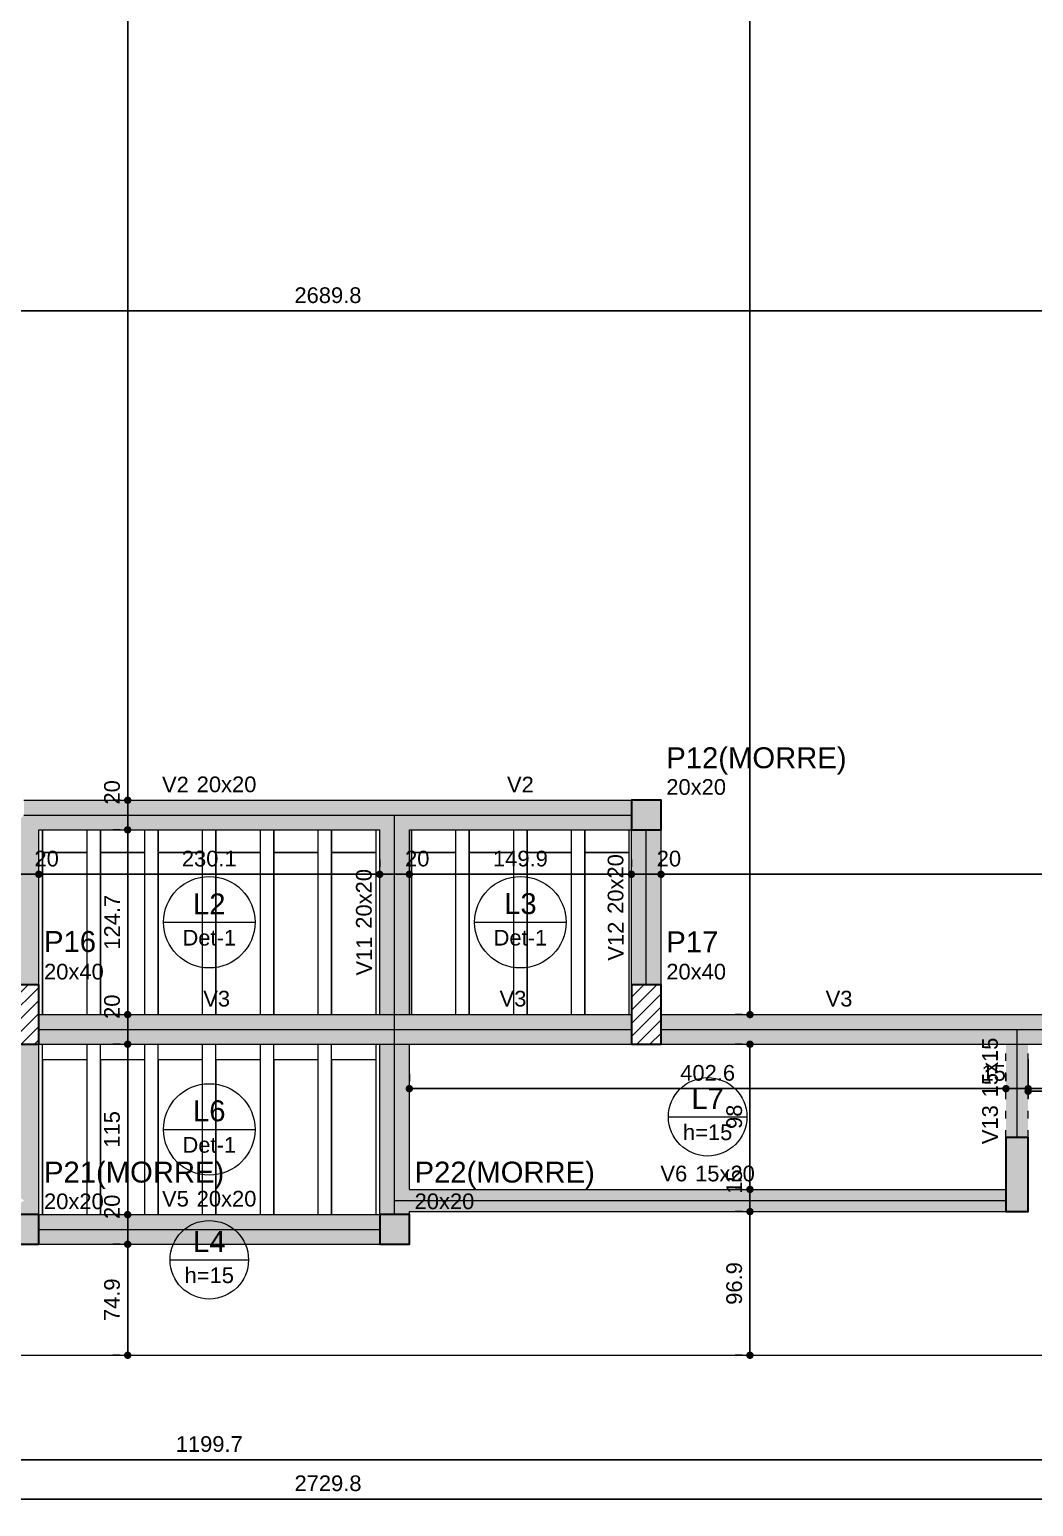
# Model space of a CAD drawing. Header units: millimetres. Extents: x 180 to 11148, y -1598 to 1045.
# Drawn here: x 1727.39 to 1740.94, y -5.03 to 14.91 of the extents above; entities that cross this region are included whole.
import ezdxf

# ---------------------------------------------------------------- set-up
doc = ezdxf.new("R2010")
doc.units = ezdxf.units.MM
doc.header["$MEASUREMENT"] = 0
doc.linetypes.add('DOT2', pattern=[3.175, 0, -3.175])
for name, color, linetype, lineweight in [('FO-Cotas', 5, 'Continuous', 5), ('FO-Eixos', 5, 'Continuous', 5), ('FO-Hachura pilar que morre', 106, 'Continuous', 5), ('FO-Hachura pilar que passa', 19, 'Continuous', 5), ('FO-Hachura viga', 43, 'Continuous', 5), ('FO-Hachura viga chata ou invertida', 33, 'Continuous', 5), ('FO-Hachuras das lajes', 1, 'Continuous', 20), ('FO-Pilares', 4, 'Continuous', 30), ('FO-Textos das lajes', 3, 'Continuous', 20), ('FO-Textos das vigas', 7, 'Continuous', 5), ('FO-Textos dos pilares', 7, 'Continuous', 5), ('FO-Vigas', 1, 'Continuous', 20)]:
    doc.layers.add(name, color=color, linetype=linetype, lineweight=lineweight)
doc.styles.add('Arial', font='arial.ttf')
doc.dimstyles.new('UM_50.000000', dxfattribs={"dimtxt": 0.18, "dimasz": 0.1, "dimexe": 0.1, "dimexo": 0.2, "dimgap": 0, "dimtad": 1, "dimtih": 1, "dimtoh": 1, "dimdec": 1, "dimlfac": 50, "dimzin": 0, "dimdsep": 46, "dimtxsty": 'Standard', "dimcen": 0.09, "dimdle": 0.1, "dimadec": 1, "dimazin": 2, "dimtfac": 1, "dimtdec": 4, "dimtofl": 0, "dimtmove": 0, "dimatfit": 3, "dimfxl": 1, "dimtolj": 1, "dimarcsym": 0})
pattern_1 = [(45, (1704.12265, 1.2133), (-0.08838835, 0.08838835), [])]

# ---------------------------------------------------------------- blocks, each defined once
blk = doc.blocks.new('_Dot')
at = {"color": 0, "linetype": 'ByBlock', "lineweight": -2}
blk.add_line((-0.5, 0), (-1, 0), dxfattribs=at)
at = {"color": 0, "linetype": 'ByBlock', "const_width": 0.5}
blk.add_lwpolyline([(-0.25, 0, 1), (0.25, 0, 1)], format="xyb", close=True, dxfattribs=at)
blk = doc.blocks.new('*D497')
at = {"layer": 'Defpoints', "color": 0, "transparency": 16777216}
for p in [(1717.821, -2.986), (1741.815, -2.986), (1741.815, -4.398)]:
    blk.add_point(p, dxfattribs=at)
at = {"layer": 'FO-Cotas', "color": 0, "lineweight": -2, "transparency": 16777216}
for p, q in [((1717.821, -3.186), (1717.821, -4.498)), ((1741.815, -3.186), (1741.815, -4.498)), ((1717.921, -4.398), (1741.715, -4.398))]:
    blk.add_line(p, q, dxfattribs=at)
at = {"layer": 'FO-Cotas', "color": 0, "lineweight": -2, "transparency": 16777216, "xscale": 0.1000000014901161, "yscale": 0.1000000014901161, "zscale": 0.1000000014901161, "rotation": 180}
blk.add_blockref('_Dot', (1717.821, -4.398), dxfattribs=at)
at = {"layer": 'FO-Cotas', "color": 0, "lineweight": -2, "transparency": 16777216, "xscale": 0.1000000014901161, "yscale": 0.1000000014901161, "zscale": 0.1000000014901161}
blk.add_blockref('_Dot', (1741.815, -4.398), dxfattribs=at)
at = {"layer": 'FO-Cotas', "transparency": 16777216, "insert": (1729.818, -4.186), "char_height": 0.2118, "attachment_point": 5, "rotation": 0.0057, "style": 'Arial'}
blk.add_mtext('\\A1;1199.7', dxfattribs=at)
blk = doc.blocks.new('*D504')
at = {"layer": 'Defpoints', "color": 0, "transparency": 16777216}
for p in [(1758.718, 14.912), (1704.123, 1.213), (1758.718, -4.928)]:
    blk.add_point(p, dxfattribs=at)
at = {"layer": 'FO-Cotas', "color": 0, "lineweight": -2, "transparency": 16777216}
for p, q in [((1758.718, 14.712), (1758.718, -5.028)), ((1704.123, 1.013), (1704.123, -5.028)), ((1704.223, -4.928), (1758.618, -4.928))]:
    blk.add_line(p, q, dxfattribs=at)
at = {"layer": 'FO-Cotas', "color": 0, "lineweight": -2, "transparency": 16777216, "xscale": 0.1000000014901161, "yscale": 0.1000000014901161, "zscale": 0.1000000014901161, "rotation": 180}
blk.add_blockref('_Dot', (1704.123, -4.928), dxfattribs=at)
at = {"layer": 'FO-Cotas', "color": 0, "lineweight": -2, "transparency": 16777216, "xscale": 0.1000000014901161, "yscale": 0.1000000014901161, "zscale": 0.1000000014901161}
blk.add_blockref('_Dot', (1758.718, -4.928), dxfattribs=at)
at = {"layer": 'FO-Cotas', "transparency": 16777216, "insert": (1731.421, -4.716), "char_height": 0.2118, "attachment_point": 5, "rotation": 0.0057, "style": 'Arial'}
blk.add_mtext('\\A1;2729.8', dxfattribs=at)
blk = doc.blocks.new('*D527')
at = {"layer": 'Defpoints', "color": 0, "transparency": 16777216}
for p in [(1732.519, 0.613), (1740.571, 0.613), (1740.571, 0.613)]:
    blk.add_point(p, dxfattribs=at)
at = {"layer": 'FO-Cotas', "color": 0, "lineweight": -2, "transparency": 16777216}
for p, q in [((1732.519, 0.813), (1732.519, 0.713)), ((1740.571, 0.813), (1740.571, 0.713)), ((1732.619, 0.613), (1740.471, 0.613))]:
    blk.add_line(p, q, dxfattribs=at)
at = {"layer": 'FO-Cotas', "color": 0, "lineweight": -2, "transparency": 16777216, "xscale": 0.1000000014901161, "yscale": 0.1000000014901161, "zscale": 0.1000000014901161, "rotation": 180}
blk.add_blockref('_Dot', (1732.519, 0.613), dxfattribs=at)
at = {"layer": 'FO-Cotas', "color": 0, "lineweight": -2, "transparency": 16777216, "xscale": 0.1000000014901161, "yscale": 0.1000000014901161, "zscale": 0.1000000014901161}
blk.add_blockref('_Dot', (1740.571, 0.613), dxfattribs=at)
at = {"layer": 'FO-Cotas', "transparency": 16777216, "insert": (1736.545, 0.825), "char_height": 0.2118, "attachment_point": 5, "rotation": 0.0057, "style": 'Arial'}
blk.add_mtext('\\A1;402.6', dxfattribs=at)
blk = doc.blocks.new('*D528')
at = {"layer": 'Defpoints', "color": 0, "transparency": 16777216}
for p in [(1740.571, 0.613), (1740.871, 0.613), (1740.871, 0.613)]:
    blk.add_point(p, dxfattribs=at)
at = {"layer": 'FO-Cotas', "color": 0, "lineweight": -2, "transparency": 16777216}
for p, q in [((1740.571, 0.813), (1740.571, 0.713)), ((1740.871, 0.813), (1740.871, 0.713)), ((1740.671, 0.613), (1740.771, 0.613))]:
    blk.add_line(p, q, dxfattribs=at)
at = {"layer": 'FO-Cotas', "color": 0, "lineweight": -2, "transparency": 16777216, "xscale": 0.1000000014901161, "yscale": 0.1000000014901161, "zscale": 0.1000000014901161, "rotation": 180}
blk.add_blockref('_Dot', (1740.571, 0.613), dxfattribs=at)
at = {"layer": 'FO-Cotas', "color": 0, "lineweight": -2, "transparency": 16777216, "xscale": 0.1000000014901161, "yscale": 0.1000000014901161, "zscale": 0.1000000014901161}
blk.add_blockref('_Dot', (1740.871, 0.613), dxfattribs=at)
at = {"layer": 'FO-Cotas', "transparency": 16777216, "insert": (1740.406, 0.825), "char_height": 0.2118, "attachment_point": 5, "rotation": 0.0057, "style": 'Arial'}
blk.add_mtext('\\A1;15', dxfattribs=at)
blk = doc.blocks.new('*D529')
at = {"layer": 'Defpoints', "color": 0, "transparency": 16777216}
for p in [(1740.871, 0.613), (1741.815, 0.613), (1741.815, 0.613)]:
    blk.add_point(p, dxfattribs=at)
at = {"layer": 'FO-Cotas', "color": 0, "lineweight": -2, "transparency": 16777216}
for p, q in [((1740.871, 0.813), (1740.871, 0.713)), ((1741.815, 0.813), (1741.815, 0.713)), ((1740.971, 0.613), (1741.715, 0.613))]:
    blk.add_line(p, q, dxfattribs=at)
at = {"layer": 'FO-Cotas', "color": 0, "lineweight": -2, "transparency": 16777216, "xscale": 0.1000000014901161, "yscale": 0.1000000014901161, "zscale": 0.1000000014901161, "rotation": 180}
blk.add_blockref('_Dot', (1740.871, 0.613), dxfattribs=at)
at = {"layer": 'FO-Cotas', "color": 0, "lineweight": -2, "transparency": 16777216, "xscale": 0.1000000014901161, "yscale": 0.1000000014901161, "zscale": 0.1000000014901161}
blk.add_blockref('_Dot', (1741.815, 0.613), dxfattribs=at)
at = {"layer": 'FO-Cotas', "transparency": 16777216, "insert": (1741.343, 0.825), "char_height": 0.2118, "attachment_point": 5, "rotation": 0.0057, "style": 'Arial'}
blk.add_mtext('\\A1;47.2', dxfattribs=at)
blk = doc.blocks.new('*D533')
at = {"layer": 'Defpoints', "color": 0, "transparency": 16777216}
for p in [(1727.117, 3.507), (1727.517, 3.507), (1727.517, 3.507)]:
    blk.add_point(p, dxfattribs=at)
at = {"layer": 'FO-Cotas', "color": 0, "lineweight": -2, "transparency": 16777216}
for p, q in [((1727.117, 3.707), (1727.117, 3.607)), ((1727.517, 3.707), (1727.517, 3.607)), ((1727.217, 3.507), (1727.417, 3.507))]:
    blk.add_line(p, q, dxfattribs=at)
at = {"layer": 'FO-Cotas', "color": 0, "lineweight": -2, "transparency": 16777216, "xscale": 0.1000000014901161, "yscale": 0.1000000014901161, "zscale": 0.1000000014901161, "rotation": 180}
blk.add_blockref('_Dot', (1727.117, 3.507), dxfattribs=at)
at = {"layer": 'FO-Cotas', "color": 0, "lineweight": -2, "transparency": 16777216, "xscale": 0.1000000014901161, "yscale": 0.1000000014901161, "zscale": 0.1000000014901161}
blk.add_blockref('_Dot', (1727.517, 3.507), dxfattribs=at)
at = {"layer": 'FO-Cotas', "transparency": 16777216, "insert": (1727.623, 3.718), "char_height": 0.2118, "attachment_point": 5, "rotation": 0.0057, "style": 'Arial'}
blk.add_mtext('\\A1;20', dxfattribs=at)
blk = doc.blocks.new('*D534')
at = {"layer": 'Defpoints', "color": 0, "transparency": 16777216}
for p in [(1727.517, 3.507), (1732.119, 3.507), (1732.119, 3.507)]:
    blk.add_point(p, dxfattribs=at)
at = {"layer": 'FO-Cotas', "color": 0, "lineweight": -2, "transparency": 16777216}
for p, q in [((1727.517, 3.707), (1727.517, 3.607)), ((1732.119, 3.707), (1732.119, 3.607)), ((1727.617, 3.507), (1732.019, 3.507))]:
    blk.add_line(p, q, dxfattribs=at)
at = {"layer": 'FO-Cotas', "color": 0, "lineweight": -2, "transparency": 16777216, "xscale": 0.1000000014901161, "yscale": 0.1000000014901161, "zscale": 0.1000000014901161, "rotation": 180}
blk.add_blockref('_Dot', (1727.517, 3.507), dxfattribs=at)
at = {"layer": 'FO-Cotas', "color": 0, "lineweight": -2, "transparency": 16777216, "xscale": 0.1000000014901161, "yscale": 0.1000000014901161, "zscale": 0.1000000014901161}
blk.add_blockref('_Dot', (1732.119, 3.507), dxfattribs=at)
at = {"layer": 'FO-Cotas', "transparency": 16777216, "insert": (1729.818, 3.718), "char_height": 0.2118, "attachment_point": 5, "rotation": 0.0057, "style": 'Arial'}
blk.add_mtext('\\A1;230.1', dxfattribs=at)
blk = doc.blocks.new('*D535')
at = {"layer": 'Defpoints', "color": 0, "transparency": 16777216}
for p in [(1732.119, 3.507), (1732.519, 3.507), (1732.519, 3.507)]:
    blk.add_point(p, dxfattribs=at)
at = {"layer": 'FO-Cotas', "color": 0, "lineweight": -2, "transparency": 16777216}
for p, q in [((1732.119, 3.707), (1732.119, 3.607)), ((1732.519, 3.707), (1732.519, 3.607)), ((1732.219, 3.507), (1732.419, 3.507))]:
    blk.add_line(p, q, dxfattribs=at)
at = {"layer": 'FO-Cotas', "color": 0, "lineweight": -2, "transparency": 16777216, "xscale": 0.1000000014901161, "yscale": 0.1000000014901161, "zscale": 0.1000000014901161, "rotation": 180}
blk.add_blockref('_Dot', (1732.119, 3.507), dxfattribs=at)
at = {"layer": 'FO-Cotas', "color": 0, "lineweight": -2, "transparency": 16777216, "xscale": 0.1000000014901161, "yscale": 0.1000000014901161, "zscale": 0.1000000014901161}
blk.add_blockref('_Dot', (1732.519, 3.507), dxfattribs=at)
at = {"layer": 'FO-Cotas', "transparency": 16777216, "insert": (1732.625, 3.718), "char_height": 0.2118, "attachment_point": 5, "rotation": 0.0057, "style": 'Arial'}
blk.add_mtext('\\A1;20', dxfattribs=at)
blk = doc.blocks.new('*D536')
at = {"layer": 'Defpoints', "color": 0, "transparency": 16777216}
for p in [(1732.519, 3.507), (1735.516, 3.507), (1735.516, 3.507)]:
    blk.add_point(p, dxfattribs=at)
at = {"layer": 'FO-Cotas', "color": 0, "lineweight": -2, "transparency": 16777216}
for p, q in [((1732.519, 3.707), (1732.519, 3.607)), ((1735.516, 3.707), (1735.516, 3.607)), ((1732.619, 3.507), (1735.416, 3.507))]:
    blk.add_line(p, q, dxfattribs=at)
at = {"layer": 'FO-Cotas', "color": 0, "lineweight": -2, "transparency": 16777216, "xscale": 0.1000000014901161, "yscale": 0.1000000014901161, "zscale": 0.1000000014901161, "rotation": 180}
blk.add_blockref('_Dot', (1732.519, 3.507), dxfattribs=at)
at = {"layer": 'FO-Cotas', "color": 0, "lineweight": -2, "transparency": 16777216, "xscale": 0.1000000014901161, "yscale": 0.1000000014901161, "zscale": 0.1000000014901161}
blk.add_blockref('_Dot', (1735.516, 3.507), dxfattribs=at)
at = {"layer": 'FO-Cotas', "transparency": 16777216, "insert": (1734.018, 3.718), "char_height": 0.2118, "attachment_point": 5, "rotation": 0.0057, "style": 'Arial'}
blk.add_mtext('\\A1;149.9', dxfattribs=at)
blk = doc.blocks.new('*D537')
at = {"layer": 'Defpoints', "color": 0, "transparency": 16777216}
for p in [(1735.516, 3.507), (1735.916, 3.507), (1735.916, 3.507)]:
    blk.add_point(p, dxfattribs=at)
at = {"layer": 'FO-Cotas', "color": 0, "lineweight": -2, "transparency": 16777216}
for p, q in [((1735.516, 3.707), (1735.516, 3.607)), ((1735.916, 3.707), (1735.916, 3.607)), ((1735.616, 3.507), (1735.816, 3.507))]:
    blk.add_line(p, q, dxfattribs=at)
at = {"layer": 'FO-Cotas', "color": 0, "lineweight": -2, "transparency": 16777216, "xscale": 0.1000000014901161, "yscale": 0.1000000014901161, "zscale": 0.1000000014901161, "rotation": 180}
blk.add_blockref('_Dot', (1735.516, 3.507), dxfattribs=at)
at = {"layer": 'FO-Cotas', "color": 0, "lineweight": -2, "transparency": 16777216, "xscale": 0.1000000014901161, "yscale": 0.1000000014901161, "zscale": 0.1000000014901161}
blk.add_blockref('_Dot', (1735.916, 3.507), dxfattribs=at)
at = {"layer": 'FO-Cotas', "transparency": 16777216, "insert": (1736.022, 3.718), "char_height": 0.2118, "attachment_point": 5, "rotation": 0.0057, "style": 'Arial'}
blk.add_mtext('\\A1;20', dxfattribs=at)
blk = doc.blocks.new('*D538')
at = {"layer": 'Defpoints', "color": 0, "transparency": 16777216}
for p in [(1735.916, 3.507), (1758.316, 3.507), (1758.316, 3.507)]:
    blk.add_point(p, dxfattribs=at)
at = {"layer": 'FO-Cotas', "color": 0, "lineweight": -2, "transparency": 16777216}
for p, q in [((1735.916, 3.707), (1735.916, 3.607)), ((1758.316, 3.707), (1758.316, 3.607)), ((1736.016, 3.507), (1758.216, 3.507))]:
    blk.add_line(p, q, dxfattribs=at)
at = {"layer": 'FO-Cotas', "color": 0, "lineweight": -2, "transparency": 16777216, "xscale": 0.1000000014901161, "yscale": 0.1000000014901161, "zscale": 0.1000000014901161, "rotation": 180}
blk.add_blockref('_Dot', (1735.916, 3.507), dxfattribs=at)
at = {"layer": 'FO-Cotas', "color": 0, "lineweight": -2, "transparency": 16777216, "xscale": 0.1000000014901161, "yscale": 0.1000000014901161, "zscale": 0.1000000014901161}
blk.add_blockref('_Dot', (1758.316, 3.507), dxfattribs=at)
at = {"layer": 'FO-Cotas', "transparency": 16777216, "insert": (1747.116, 3.718), "char_height": 0.2118, "attachment_point": 5, "rotation": 0.0057, "style": 'Arial'}
blk.add_mtext('\\A1;1120', dxfattribs=at)
blk = doc.blocks.new('*D540')
at = {"layer": 'Defpoints', "color": 0, "transparency": 16777216}
for p in [(1704.523, 11.112), (1758.318, 11.112), (1758.318, 11.112)]:
    blk.add_point(p, dxfattribs=at)
at = {"layer": 'FO-Cotas', "color": 0, "lineweight": -2, "transparency": 16777216}
for p, q in [((1704.523, 11.312), (1704.523, 11.212)), ((1758.318, 11.312), (1758.318, 11.212)), ((1704.623, 11.112), (1758.218, 11.112))]:
    blk.add_line(p, q, dxfattribs=at)
at = {"layer": 'FO-Cotas', "color": 0, "lineweight": -2, "transparency": 16777216, "xscale": 0.1000000014901161, "yscale": 0.1000000014901161, "zscale": 0.1000000014901161, "rotation": 180}
blk.add_blockref('_Dot', (1704.523, 11.112), dxfattribs=at)
at = {"layer": 'FO-Cotas', "color": 0, "lineweight": -2, "transparency": 16777216, "xscale": 0.1000000014901161, "yscale": 0.1000000014901161, "zscale": 0.1000000014901161}
blk.add_blockref('_Dot', (1758.318, 11.112), dxfattribs=at)
at = {"layer": 'FO-Cotas', "transparency": 16777216, "insert": (1731.42, 11.324), "char_height": 0.2118, "attachment_point": 5, "rotation": 0.0057, "style": 'Arial'}
blk.add_mtext('\\A1;2689.8', dxfattribs=at)
blk = doc.blocks.new('*D554')
at = {"layer": 'Defpoints', "color": 0, "transparency": 16777216}
for p in [(1728.717, -1.488), (1728.717, -1.488), (1728.717, -2.986)]:
    blk.add_point(p, dxfattribs=at)
at = {"layer": 'FO-Cotas', "color": 0, "lineweight": -2, "transparency": 16777216}
for p, q in [((1728.517, -1.488), (1728.617, -1.488)), ((1728.717, -2.886), (1728.717, -1.588)), ((1728.517, -2.986), (1728.617, -2.986))]:
    blk.add_line(p, q, dxfattribs=at)
at = {"layer": 'FO-Cotas', "color": 0, "lineweight": -2, "transparency": 16777216, "xscale": 0.1000000014901161, "yscale": 0.1000000014901161, "zscale": 0.1000000014901161}
for p, rotation in [((1728.717, -1.488), 90), ((1728.717, -2.986), 270)]:
    blk.add_blockref('_Dot', p, dxfattribs=dict(at, rotation=rotation))
at = {"layer": 'FO-Cotas', "transparency": 16777216, "insert": (1728.506, -2.237), "char_height": 0.2118, "attachment_point": 5, "rotation": 90, "style": 'Arial'}
blk.add_mtext('\\A1;74.9', dxfattribs=at)
blk = doc.blocks.new('*D555')
at = {"layer": 'Defpoints', "color": 0, "transparency": 16777216}
for p in [(1728.717, -1.088), (1728.717, -1.088), (1728.717, -1.488)]:
    blk.add_point(p, dxfattribs=at)
at = {"layer": 'FO-Cotas', "color": 0, "lineweight": -2, "transparency": 16777216}
for p, q in [((1728.517, -1.088), (1728.617, -1.088)), ((1728.717, -1.388), (1728.717, -1.188)), ((1728.517, -1.488), (1728.617, -1.488))]:
    blk.add_line(p, q, dxfattribs=at)
at = {"layer": 'FO-Cotas', "color": 0, "lineweight": -2, "transparency": 16777216, "xscale": 0.1000000014901161, "yscale": 0.1000000014901161, "zscale": 0.1000000014901161}
for p, rotation in [((1728.717, -1.088), 90), ((1728.717, -1.488), 270)]:
    blk.add_blockref('_Dot', p, dxfattribs=dict(at, rotation=rotation))
at = {"layer": 'FO-Cotas', "transparency": 16777216, "insert": (1728.506, -0.982), "char_height": 0.2118, "attachment_point": 5, "rotation": 90, "style": 'Arial'}
blk.add_mtext('\\A1;20', dxfattribs=at)
blk = doc.blocks.new('*D556')
at = {"layer": 'Defpoints', "color": 0, "transparency": 16777216}
for p in [(1728.717, 1.213), (1728.717, 1.213), (1728.717, -1.088)]:
    blk.add_point(p, dxfattribs=at)
at = {"layer": 'FO-Cotas', "color": 0, "lineweight": -2, "transparency": 16777216}
for p, q in [((1728.517, 1.213), (1728.617, 1.213)), ((1728.717, -0.988), (1728.717, 1.113)), ((1728.517, -1.088), (1728.617, -1.088))]:
    blk.add_line(p, q, dxfattribs=at)
at = {"layer": 'FO-Cotas', "color": 0, "lineweight": -2, "transparency": 16777216, "xscale": 0.1000000014901161, "yscale": 0.1000000014901161, "zscale": 0.1000000014901161}
for p, rotation in [((1728.717, 1.213), 90), ((1728.717, -1.088), 270)]:
    blk.add_blockref('_Dot', p, dxfattribs=dict(at, rotation=rotation))
at = {"layer": 'FO-Cotas', "transparency": 16777216, "insert": (1728.506, 0.063), "char_height": 0.2118, "attachment_point": 5, "rotation": 90, "style": 'Arial'}
blk.add_mtext('\\A1;115', dxfattribs=at)
blk = doc.blocks.new('*D557')
at = {"layer": 'Defpoints', "color": 0, "transparency": 16777216}
for p in [(1728.717, 1.613), (1728.717, 1.613), (1728.717, 1.213)]:
    blk.add_point(p, dxfattribs=at)
at = {"layer": 'FO-Cotas', "color": 0, "lineweight": -2, "transparency": 16777216}
for p, q in [((1728.517, 1.613), (1728.617, 1.613)), ((1728.717, 1.313), (1728.717, 1.513)), ((1728.517, 1.213), (1728.617, 1.213))]:
    blk.add_line(p, q, dxfattribs=at)
at = {"layer": 'FO-Cotas', "color": 0, "lineweight": -2, "transparency": 16777216, "xscale": 0.1000000014901161, "yscale": 0.1000000014901161, "zscale": 0.1000000014901161}
for p, rotation in [((1728.717, 1.613), 90), ((1728.717, 1.213), 270)]:
    blk.add_blockref('_Dot', p, dxfattribs=dict(at, rotation=rotation))
at = {"layer": 'FO-Cotas', "transparency": 16777216, "insert": (1728.506, 1.719), "char_height": 0.2118, "attachment_point": 5, "rotation": 90, "style": 'Arial'}
blk.add_mtext('\\A1;20', dxfattribs=at)
blk = doc.blocks.new('*D558')
at = {"layer": 'Defpoints', "color": 0, "transparency": 16777216}
for p in [(1728.717, 4.107), (1728.717, 4.107), (1728.717, 1.613)]:
    blk.add_point(p, dxfattribs=at)
at = {"layer": 'FO-Cotas', "color": 0, "lineweight": -2, "transparency": 16777216}
for p, q in [((1728.517, 4.107), (1728.617, 4.107)), ((1728.717, 1.713), (1728.717, 4.007)), ((1728.517, 1.613), (1728.617, 1.613))]:
    blk.add_line(p, q, dxfattribs=at)
at = {"layer": 'FO-Cotas', "color": 0, "lineweight": -2, "transparency": 16777216, "xscale": 0.1000000014901161, "yscale": 0.1000000014901161, "zscale": 0.1000000014901161}
for p, rotation in [((1728.717, 4.107), 90), ((1728.717, 1.613), 270)]:
    blk.add_blockref('_Dot', p, dxfattribs=dict(at, rotation=rotation))
at = {"layer": 'FO-Cotas', "transparency": 16777216, "insert": (1728.506, 2.86), "char_height": 0.2118, "attachment_point": 5, "rotation": 90, "style": 'Arial'}
blk.add_mtext('\\A1;124.7', dxfattribs=at)
blk = doc.blocks.new('*D559')
at = {"layer": 'Defpoints', "color": 0, "transparency": 16777216}
for p in [(1728.717, 4.507), (1728.717, 4.507), (1728.717, 4.107)]:
    blk.add_point(p, dxfattribs=at)
at = {"layer": 'FO-Cotas', "color": 0, "lineweight": -2, "transparency": 16777216}
for p, q in [((1728.517, 4.507), (1728.617, 4.507)), ((1728.717, 4.207), (1728.717, 4.407)), ((1728.517, 4.107), (1728.617, 4.107))]:
    blk.add_line(p, q, dxfattribs=at)
at = {"layer": 'FO-Cotas', "color": 0, "lineweight": -2, "transparency": 16777216, "xscale": 0.1000000014901161, "yscale": 0.1000000014901161, "zscale": 0.1000000014901161}
for p, rotation in [((1728.717, 4.507), 90), ((1728.717, 4.107), 270)]:
    blk.add_blockref('_Dot', p, dxfattribs=dict(at, rotation=rotation))
at = {"layer": 'FO-Cotas', "transparency": 16777216, "insert": (1728.506, 4.613), "char_height": 0.2118, "attachment_point": 5, "rotation": 90, "style": 'Arial'}
blk.add_mtext('\\A1;20', dxfattribs=at)
blk = doc.blocks.new('*D560')
at = {"layer": 'Defpoints', "color": 0, "transparency": 16777216}
for p in [(1728.717, 40.411), (1728.717, 40.411), (1728.717, 4.507)]:
    blk.add_point(p, dxfattribs=at)
at = {"layer": 'FO-Cotas', "color": 0, "lineweight": -2, "transparency": 16777216}
for p, q in [((1728.517, 40.411), (1728.617, 40.411)), ((1728.717, 4.607), (1728.717, 40.311)), ((1728.517, 4.507), (1728.617, 4.507))]:
    blk.add_line(p, q, dxfattribs=at)
at = {"layer": 'FO-Cotas', "color": 0, "lineweight": -2, "transparency": 16777216, "xscale": 0.1000000014901161, "yscale": 0.1000000014901161, "zscale": 0.1000000014901161}
for p, rotation in [((1728.717, 40.411), 90), ((1728.717, 4.507), 270)]:
    blk.add_blockref('_Dot', p, dxfattribs=dict(at, rotation=rotation))
at = {"layer": 'FO-Cotas', "transparency": 16777216, "insert": (1728.506, 22.459), "char_height": 0.2118, "attachment_point": 5, "rotation": 90, "style": 'Arial'}
blk.add_mtext('\\A1;1795.2', dxfattribs=at)
blk = doc.blocks.new('*D562')
at = {"layer": 'Defpoints', "color": 0, "transparency": 16777216}
for p in [(1737.116, -1.047), (1737.116, -1.047), (1737.116, -2.986)]:
    blk.add_point(p, dxfattribs=at)
at = {"layer": 'FO-Cotas', "color": 0, "lineweight": -2, "transparency": 16777216}
for p, q in [((1736.916, -1.047), (1737.016, -1.047)), ((1737.116, -2.886), (1737.116, -1.147)), ((1736.916, -2.986), (1737.016, -2.986))]:
    blk.add_line(p, q, dxfattribs=at)
at = {"layer": 'FO-Cotas', "color": 0, "lineweight": -2, "transparency": 16777216, "xscale": 0.1000000014901161, "yscale": 0.1000000014901161, "zscale": 0.1000000014901161}
for p, rotation in [((1737.116, -1.047), 90), ((1737.116, -2.986), 270)]:
    blk.add_blockref('_Dot', p, dxfattribs=dict(at, rotation=rotation))
at = {"layer": 'FO-Cotas', "transparency": 16777216, "insert": (1736.904, -2.017), "char_height": 0.2118, "attachment_point": 5, "rotation": 90, "style": 'Arial'}
blk.add_mtext('\\A1;96.9', dxfattribs=at)
blk = doc.blocks.new('*D563')
at = {"layer": 'Defpoints', "color": 0, "transparency": 16777216}
for p in [(1737.116, -0.747), (1737.116, -0.747), (1737.116, -1.047)]:
    blk.add_point(p, dxfattribs=at)
at = {"layer": 'FO-Cotas', "color": 0, "lineweight": -2, "transparency": 16777216}
for p, q in [((1736.916, -0.747), (1737.016, -0.747)), ((1737.116, -0.947), (1737.116, -0.847)), ((1736.916, -1.047), (1737.016, -1.047))]:
    blk.add_line(p, q, dxfattribs=at)
at = {"layer": 'FO-Cotas', "color": 0, "lineweight": -2, "transparency": 16777216, "xscale": 0.1000000014901161, "yscale": 0.1000000014901161, "zscale": 0.1000000014901161}
for p, rotation in [((1737.116, -0.747), 90), ((1737.116, -1.047), 270)]:
    blk.add_blockref('_Dot', p, dxfattribs=dict(at, rotation=rotation))
at = {"layer": 'FO-Cotas', "transparency": 16777216, "insert": (1736.904, -0.641), "char_height": 0.2118, "attachment_point": 5, "rotation": 90, "style": 'Arial'}
blk.add_mtext('\\A1;15', dxfattribs=at)
blk = doc.blocks.new('*D564')
at = {"layer": 'Defpoints', "color": 0, "transparency": 16777216}
for p in [(1737.116, 1.213), (1737.116, 1.213), (1737.116, -0.747)]:
    blk.add_point(p, dxfattribs=at)
at = {"layer": 'FO-Cotas', "color": 0, "lineweight": -2, "transparency": 16777216}
for p, q in [((1736.916, 1.213), (1737.016, 1.213)), ((1737.116, -0.647), (1737.116, 1.113)), ((1736.916, -0.747), (1737.016, -0.747))]:
    blk.add_line(p, q, dxfattribs=at)
at = {"layer": 'FO-Cotas', "color": 0, "lineweight": -2, "transparency": 16777216, "xscale": 0.1000000014901161, "yscale": 0.1000000014901161, "zscale": 0.1000000014901161}
for p, rotation in [((1737.116, 1.213), 90), ((1737.116, -0.747), 270)]:
    blk.add_blockref('_Dot', p, dxfattribs=dict(at, rotation=rotation))
at = {"layer": 'FO-Cotas', "transparency": 16777216, "insert": (1736.904, 0.233), "char_height": 0.2118, "attachment_point": 5, "rotation": 90, "style": 'Arial'}
blk.add_mtext('\\A1;98', dxfattribs=at)
blk = doc.blocks.new('*D565')
at = {"layer": 'Defpoints', "color": 0, "transparency": 16777216}
for p in [(1737.116, 40.411), (1737.116, 40.411), (1737.116, 1.613)]:
    blk.add_point(p, dxfattribs=at)
at = {"layer": 'FO-Cotas', "color": 0, "lineweight": -2, "transparency": 16777216}
for p, q in [((1736.916, 40.411), (1737.016, 40.411)), ((1737.116, 1.713), (1737.116, 40.311)), ((1736.916, 1.613), (1737.016, 1.613))]:
    blk.add_line(p, q, dxfattribs=at)
at = {"layer": 'FO-Cotas', "color": 0, "lineweight": -2, "transparency": 16777216, "xscale": 0.1000000014901161, "yscale": 0.1000000014901161, "zscale": 0.1000000014901161}
for p, rotation in [((1737.116, 40.411), 90), ((1737.116, 1.613), 270)]:
    blk.add_blockref('_Dot', p, dxfattribs=dict(at, rotation=rotation))
at = {"layer": 'FO-Cotas', "transparency": 16777216, "insert": (1736.904, 21.012), "char_height": 0.2118, "attachment_point": 5, "rotation": 90, "style": 'Arial'}
blk.add_mtext('\\A1;1939.9', dxfattribs=at)
blk = doc.blocks.new('*D570')
at = {"layer": 'Defpoints', "color": 0, "transparency": 16777216}
for p in [(1740.871, 1.213), (1746.87, 1.213), (1740.871, 0.578)]:
    blk.add_point(p, dxfattribs=at)
at = {"layer": 'FO-Cotas', "color": 0, "lineweight": -2, "transparency": 16777216}
for p, q in [((1740.871, 1.013), (1740.871, 0.478)), ((1746.87, 1.013), (1746.87, 0.478)), ((1746.77, 0.578), (1740.971, 0.578))]:
    blk.add_line(p, q, dxfattribs=at)
at = {"layer": 'FO-Cotas', "color": 0, "lineweight": -2, "transparency": 16777216, "xscale": 0.1000000014901161, "yscale": 0.1000000014901161, "zscale": 0.1000000014901161, "rotation": 180}
blk.add_blockref('_Dot', (1740.871, 0.578), dxfattribs=at)
at = {"layer": 'FO-Cotas', "color": 0, "lineweight": -2, "transparency": 16777216, "xscale": 0.1000000014901161, "yscale": 0.1000000014901161, "zscale": 0.1000000014901161}
blk.add_blockref('_Dot', (1746.87, 0.578), dxfattribs=at)
at = {"layer": 'FO-Cotas', "transparency": 16777216, "insert": (1743.87, 0.79), "char_height": 0.2118, "attachment_point": 5, "rotation": 0.0057, "style": 'Arial'}
blk.add_mtext('\\A1;300', dxfattribs=at)

msp = doc.modelspace()

# ---------------------------------------------------------------- hatches: boundary and pattern name
at = {"layer": 'FO-Hachura pilar que morre', "linetype": 'Continuous'}
for points in [[(1735.5162, 4.1067), (1735.7162, 4.1067), (1735.9162, 4.1067), (1735.9162, 4.3067), (1735.9162, 4.5067), (1735.7162, 4.5067), (1735.5162, 4.5067), (1735.5162, 4.3067)], [(1740.5706, -1.0473), (1740.7206, -1.0473), (1740.8706, -1.0473), (1740.8706, -0.5473), (1740.8706, -0.0473), (1740.7206, -0.0473), (1740.5706, -0.0473), (1740.5706, -0.5473)], [(1727.1174, -1.4875), (1727.3174, -1.4875), (1727.5174, -1.4875), (1727.5174, -1.2875), (1727.5174, -1.0875), (1727.3174, -1.0875), (1727.1174, -1.0875), (1727.1174, -1.2875)], [(1732.119, -1.4875), (1732.319, -1.4875), (1732.519, -1.4875), (1732.519, -1.2875), (1732.519, -1.0875), (1732.319, -1.0875), (1732.119, -1.0875), (1732.119, -1.2875)]]:
    msp.add_hatch(color=256, dxfattribs=at).paths.add_polyline_path(points)
at = {"layer": 'FO-Hachura pilar que passa', "linetype": 'Continuous'}
h = msp.add_hatch(dxfattribs=at)
h.set_pattern_fill('ANSI31', color=256, style=0)
h.set_pattern_definition(pattern_1)
h.paths.add_polyline_path([(1727.1174, 1.2133), (1727.3174, 1.2133), (1727.5174, 1.2133), (1727.5174, 1.6133), (1727.5174, 2.0133), (1727.3174, 2.0133), (1727.1174, 2.0133), (1727.1174, 1.6133)])
h = msp.add_hatch(dxfattribs=at)
h.set_pattern_fill('ANSI31', color=256, style=0)
h.set_pattern_definition(pattern_1)
h.paths.add_polyline_path([(1735.5162, 1.2133), (1735.7162, 1.2133), (1735.9162, 1.2133), (1735.9162, 1.6133), (1735.9162, 2.0133), (1735.7162, 2.0133), (1735.5162, 2.0133), (1735.5162, 1.6133)])
at = {"layer": 'FO-Hachura viga', "linetype": 'Continuous'}
for points in [[(1732.3188, 4.3067), (1732.3188, 4.3067), (1732.3188, 4.5067), (1727.3174, 4.5067), (1727.3174, 4.3067), (1727.5176, 4.1067), (1732.1188, 4.1067), (1732.3188, 4.3067)], [(1735.5162, 4.5067), (1735.5162, 4.5067), (1732.3188, 4.5067), (1732.3188, 4.3067), (1732.5188, 4.1067), (1735.5162, 4.1067), (1735.5162, 4.5067)], [(1727.5176, 4.1067), (1727.5176, 4.1067), (1727.3174, 4.3067), (1727.1174, 4.1067), (1727.1174, 2.0133), (1727.5176, 2.0133), (1727.5176, 4.1067)], [(1732.5188, 1.6133), (1732.5188, 1.6133), (1732.5188, 4.1067), (1732.3188, 4.3067), (1732.1188, 4.1067), (1732.1188, 1.6133), (1732.3188, 1.4133), (1732.5188, 1.6133)], [(1735.9162, 4.1067), (1735.9162, 4.1067), (1735.516, 4.1067), (1735.516, 2.0133), (1735.9162, 2.0133), (1735.9162, 4.1067)], [(1732.3188, 1.6133), (1732.3188, 1.6133), (1727.5174, 1.6133), (1727.5174, 1.2133), (1732.3188, 1.2133), (1732.3188, 1.6133)], [(1735.5162, 1.6133), (1735.5162, 1.6133), (1732.3188, 1.6133), (1732.3188, 1.2133), (1735.5162, 1.2133), (1735.5162, 1.6133)], [(1740.7206, 1.6133), (1740.7206, 1.6133), (1735.9162, 1.6133), (1735.9162, 1.2133), (1740.7206, 1.2133), (1740.7206, 1.6133)], [(1741.8152, 1.6133), (1741.8152, 1.6133), (1740.7206, 1.6133), (1740.7206, 1.2133), (1741.8152, 1.2133), (1741.8152, 1.6133)], [(1732.5188, -0.7473), (1732.5188, -0.7473), (1732.5188, 1.2133), (1732.3188, 1.4133), (1732.1188, 1.2133), (1732.1188, -0.8973), (1732.3188, -0.8973), (1732.5188, -0.7473)], [(1727.5174, 1.2133), (1727.5174, 1.2133), (1727.1174, 1.2133), (1727.1174, 0.2525), (1727.5174, 0.2525), (1727.5174, 1.2133)], [(1727.5174, 0.2525), (1727.5174, 0.2525), (1727.1176, 0.2525), (1727.1176, -0.7473), (1727.3174, -0.8973), (1727.5174, -0.8973), (1727.5174, 0.2525)], [(1740.5706, -0.7473), (1740.5706, -0.7473), (1732.5188, -0.7473), (1732.3188, -0.8973), (1732.5188, -1.0473), (1740.5706, -1.0473), (1740.5706, -0.7473)], [(1727.5174, -0.8973), (1727.5174, -0.8973), (1727.3174, -0.8973), (1727.1174, -1.0473), (1727.1174, -1.0875), (1727.5174, -1.0875), (1727.5174, -0.8973)], [(1732.5188, -1.0473), (1732.5188, -1.0473), (1732.3188, -0.8973), (1732.1188, -0.8973), (1732.1188, -1.0875), (1732.5188, -1.0875), (1732.5188, -1.0473)], [(1732.1188, -1.0875), (1732.1188, -1.0875), (1727.5174, -1.0875), (1727.5174, -1.4875), (1732.1188, -1.4875), (1732.1188, -1.0875)]]:
    msp.add_hatch(color=256, dxfattribs=at).paths.add_polyline_path(points)
at = {"layer": 'FO-Hachura viga chata ou invertida', "linetype": 'Continuous'}
msp.add_hatch(color=256, dxfattribs=at).paths.add_polyline_path([(1740.8706, 1.2133), (1740.8706, 1.2133), (1740.5706, 1.2133), (1740.5706, -0.0473), (1740.8706, -0.0473), (1740.8706, 1.2133)])

# ---------------------------------------------------------------- linework, layer by layer
at = {"layer": 'FO-Eixos'}
for p, q in [((1727.3174, 4.3067), (1732.319, 4.3067)), ((1732.319, 4.3067), (1735.5162, 4.3067)), ((1732.319, 1.4133), (1732.319, 4.3067)), ((1735.7162, 2.0133), (1735.7162, 4.1067)), ((1727.5174, 1.4133), (1732.319, 1.4133)), ((1732.319, 1.4133), (1735.5162, 1.4133)), ((1732.319, -0.8973), (1732.319, 1.4133)), ((1735.9162, 1.4133), (1740.7206, 1.4133)), ((1740.7206, 1.4133), (1741.8152, 1.4133)), ((1740.7206, -0.0473), (1740.7206, 1.4133)), ((1732.319, -1.0875), (1732.319, -0.8973)), ((1732.319, -0.8973), (1740.5706, -0.8973)), ((1727.5174, -1.2875), (1732.119, -1.2875))]:
    msp.add_line(p, q, dxfattribs=at)
for points in [[(1727.5686, 4.1063), (1727.5686, 3.8003), (1728.1686, 3.8003), (1728.1686, 4.1063)], [(1728.3486, 4.1063), (1728.3486, 3.8003), (1728.9486, 3.8003), (1728.9486, 4.1063)], [(1729.1286, 4.1063), (1729.1286, 3.8003), (1729.7286, 3.8003), (1729.7286, 4.1063)], [(1729.9086, 4.1063), (1729.9086, 3.8003), (1730.5086, 3.8003), (1730.5086, 4.1063)], [(1730.6886, 4.1063), (1730.6886, 3.8003), (1731.2886, 3.8003), (1731.2886, 4.1063)], [(1731.4686, 4.1063), (1731.4686, 3.8003), (1732.0686, 3.8003), (1732.0686, 4.1063)], [(1732.5476, 4.1063), (1732.5476, 3.8003), (1733.1476, 3.8003), (1733.1476, 4.1063)], [(1733.3276, 4.1063), (1733.3276, 3.8003), (1733.9276, 3.8003), (1733.9276, 4.1063)], [(1734.1076, 4.1063), (1734.1076, 3.8003), (1734.7076, 3.8003), (1734.7076, 4.1063)], [(1734.8876, 4.1063), (1734.8876, 3.8003), (1735.4876, 3.8003), (1735.4876, 4.1063)], [(1728.1686, 1.6133), (1728.1686, 3.8003), (1727.5686, 3.8003), (1727.5686, 1.6133)], [(1728.9486, 1.6133), (1728.9486, 3.8003), (1728.3486, 3.8003), (1728.3486, 1.6133)], [(1729.7286, 1.6133), (1729.7286, 3.8003), (1729.1286, 3.8003), (1729.1286, 1.6133)], [(1730.5086, 1.6133), (1730.5086, 3.8003), (1729.9086, 3.8003), (1729.9086, 1.6133)], [(1731.2886, 1.6133), (1731.2886, 3.8003), (1730.6886, 3.8003), (1730.6886, 1.6133)], [(1732.0686, 1.6133), (1732.0686, 3.8003), (1731.4686, 3.8003), (1731.4686, 1.6133)], [(1733.1476, 1.6133), (1733.1476, 3.8003), (1732.5476, 3.8003), (1732.5476, 1.6133)], [(1733.9276, 1.6133), (1733.9276, 3.8003), (1733.3276, 3.8003), (1733.3276, 1.6133)], [(1734.7076, 1.6133), (1734.7076, 3.8003), (1734.1076, 3.8003), (1734.1076, 1.6133)], [(1735.4876, 1.6133), (1735.4876, 3.8003), (1734.8876, 3.8003), (1734.8876, 1.6133)], [(1728.1686, -1.0877), (1728.1686, 1.0033), (1727.5686, 1.0033), (1727.5686, -1.0877)], [(1728.9486, -1.0877), (1728.9486, 1.0033), (1728.3486, 1.0033), (1728.3486, -1.0877)], [(1729.7286, -1.0877), (1729.7286, 1.0033), (1729.1286, 1.0033), (1729.1286, -1.0877)], [(1730.5086, -1.0877), (1730.5086, 1.0033), (1729.9086, 1.0033), (1729.9086, -1.0877)], [(1731.2886, -1.0877), (1731.2886, 1.0033), (1730.6886, 1.0033), (1730.6886, -1.0877)], [(1732.0686, -1.0877), (1732.0686, 1.0033), (1731.4686, 1.0033), (1731.4686, -1.0877)]]:
    msp.add_lwpolyline(points, dxfattribs=at)
at = {"layer": 'FO-Hachuras das lajes'}
for p, q in [((1727.5686, 1.6133), (1727.5686, 4.1063)), ((1728.1686, 1.6133), (1728.1686, 4.1063)), ((1728.3486, 1.6133), (1728.3486, 4.1063)), ((1728.9486, 1.6133), (1728.9486, 4.1063)), ((1729.1286, 1.6133), (1729.1286, 4.1063)), ((1729.7286, 1.6133), (1729.7286, 4.1063)), ((1729.9086, 1.6133), (1729.9086, 4.1063)), ((1730.5086, 1.6133), (1730.5086, 4.1063)), ((1730.6886, 1.6133), (1730.6886, 4.1063)), ((1731.2886, 1.6133), (1731.2886, 4.1063)), ((1731.4686, 1.6133), (1731.4686, 4.1063)), ((1732.0686, 1.6133), (1732.0686, 4.1063)), ((1732.5476, 1.6133), (1732.5476, 4.1063)), ((1733.1476, 1.6133), (1733.1476, 4.1063)), ((1733.3276, 1.6133), (1733.3276, 4.1063)), ((1733.9276, 1.6133), (1733.9276, 4.1063)), ((1734.1076, 1.6133), (1734.1076, 4.1063)), ((1734.7076, 1.6133), (1734.7076, 4.1063)), ((1734.8876, 1.6133), (1734.8876, 4.1063)), ((1735.4876, 1.6133), (1735.4876, 4.1063)), ((1727.5686, -1.0877), (1727.5686, 1.2133)), ((1728.1686, -1.0877), (1728.1686, 1.2133)), ((1728.3486, -1.0877), (1728.3486, 1.2133)), ((1728.9486, -1.0877), (1728.9486, 1.2133)), ((1729.1286, -1.0877), (1729.1286, 1.2133)), ((1729.7286, -1.0877), (1729.7286, 1.2133)), ((1729.9086, -1.0877), (1729.9086, 1.2133)), ((1730.5086, -1.0877), (1730.5086, 1.2133)), ((1730.6886, -1.0877), (1730.6886, 1.2133)), ((1731.2886, -1.0877), (1731.2886, 1.2133)), ((1731.4686, -1.0877), (1731.4686, 1.2133)), ((1732.0686, -1.0877), (1732.0686, 1.2133))]:
    msp.add_line(p, q, dxfattribs=at)
at = {"layer": 'FO-Pilares'}
for points in [[(1735.5162, 4.1067), (1735.7162, 4.1067), (1735.9162, 4.1067), (1735.9162, 4.3067), (1735.9162, 4.5067), (1735.7162, 4.5067), (1735.5162, 4.5067), (1735.5162, 4.3067), (1735.5162, 4.1067)], [(1727.1174, 1.2133), (1727.3174, 1.2133), (1727.5174, 1.2133), (1727.5174, 1.6133), (1727.5174, 2.0133), (1727.3174, 2.0133), (1727.1174, 2.0133), (1727.1174, 1.6133), (1727.1174, 1.2133)], [(1735.5162, 1.2133), (1735.7162, 1.2133), (1735.9162, 1.2133), (1735.9162, 1.6133), (1735.9162, 2.0133), (1735.7162, 2.0133), (1735.5162, 2.0133), (1735.5162, 1.6133), (1735.5162, 1.2133)], [(1740.5706, -1.0473), (1740.7206, -1.0473), (1740.8706, -1.0473), (1740.8706, -0.5473), (1740.8706, -0.0473), (1740.7206, -0.0473), (1740.5706, -0.0473), (1740.5706, -0.5473), (1740.5706, -1.0473)], [(1727.1174, -1.4875), (1727.3174, -1.4875), (1727.5174, -1.4875), (1727.5174, -1.2875), (1727.5174, -1.0875), (1727.3174, -1.0875), (1727.1174, -1.0875), (1727.1174, -1.2875), (1727.1174, -1.4875)], [(1732.119, -1.4875), (1732.319, -1.4875), (1732.519, -1.4875), (1732.519, -1.2875), (1732.519, -1.0875), (1732.319, -1.0875), (1732.119, -1.0875), (1732.119, -1.2875), (1732.119, -1.4875)]]:
    msp.add_lwpolyline(points, close=True, dxfattribs=at)
at = {"layer": 'FO-Textos das lajes'}
for p, q in [((1729.2008, 2.86), (1730.4357, 2.86)), ((1733.4002, 2.86), (1734.6351, 2.86)), ((1736.0153, 0.233), (1737.0743, 0.233)), ((1729.2008, 0.0629), (1730.4357, 0.0629)), ((1729.2887, -1.6973), (1730.3477, -1.6973))]:
    msp.add_line(p, q, dxfattribs=at)
for centre, radius in [((1729.8182, 2.86), 0.6175), ((1734.0176, 2.86), 0.6175), ((1729.8182, 0.0629), 0.6175), ((1736.5448, 0.233), 0.5295), ((1729.8182, -1.6973), 0.5295)]:
    msp.add_circle(centre, radius, dxfattribs=at)
at = {"layer": 'FO-Vigas'}
for p, q in [((1727.3174, 4.5067), (1732.319, 4.5067)), ((1732.319, 4.5067), (1735.5162, 4.5067)), ((1727.5174, 4.1067), (1732.119, 4.1067)), ((1727.5174, 2.0133), (1727.5174, 4.1067)), ((1732.119, 1.6133), (1732.119, 4.1067)), ((1732.519, 4.1067), (1735.5162, 4.1067)), ((1732.519, 1.6133), (1732.519, 4.1067)), ((1735.5162, 2.0133), (1735.5162, 4.1067)), ((1735.9162, 2.0133), (1735.9162, 4.1067)), ((1727.5174, 1.6133), (1732.319, 1.6133)), ((1732.319, 1.6133), (1735.5162, 1.6133)), ((1735.9162, 1.6133), (1740.7206, 1.6133)), ((1740.7206, 1.6133), (1741.8152, 1.6133)), ((1727.5174, 1.2133), (1732.319, 1.2133)), ((1727.5174, 0.2525), (1727.5174, 1.2133)), ((1732.119, -0.8973), (1732.119, 1.2133)), ((1732.319, 1.2133), (1735.5162, 1.2133)), ((1732.519, -0.7473), (1732.519, 1.2133)), ((1735.9162, 1.2133), (1740.7206, 1.2133)), ((1740.7206, 1.2133), (1741.8152, 1.2133)), ((1727.5174, -0.8973), (1727.5174, 0.2525)), ((1732.519, -0.7473), (1740.5706, -0.7473)), ((1727.5174, -1.0875), (1727.5174, -0.8973)), ((1732.119, -1.0875), (1732.119, -0.8973)), ((1727.5174, -1.0875), (1732.119, -1.0875)), ((1732.519, -1.0875), (1732.519, -1.0473)), ((1732.519, -1.0473), (1740.5706, -1.0473)), ((1727.5174, -1.4875), (1732.119, -1.4875)), ((1717.8212, -2.9861), (1741.8152, -2.9861))]:
    msp.add_line(p, q, dxfattribs=at)
at = {"layer": 'FO-Vigas', "linetype": 'DOT2', "ltscale": 0.05}
for p, q in [((1740.5706, -0.0473), (1740.5706, 1.2133)), ((1740.8706, -0.0473), (1740.8706, 1.2133))]:
    msp.add_line(p, q, dxfattribs=at)

# ---------------------------------------------------------------- texts
at = {"layer": 'FO-Textos das lajes', "attachment_point": 8, "line_spacing_factor": 0.798, "style": 'Arial'}
for s, insert, char_height, width in [('L2', (1729.8182, 2.9659), 0.2824, 0.880699), ('L3', (1734.0176, 2.9659), 0.2824, 0.880699), ('Det-1', (1729.8182, 2.5423), 0.2118, 1.458858), ('Det-1', (1734.0176, 2.5423), 0.2118, 1.458858), ('L7', (1736.5448, 0.3389), 0.2824, 0.880699), ('L6', (1729.8182, 0.1688), 0.2824, 0.880699), ('h=15', (1736.5448, -0.0847), 0.2118, 1.345294), ('Det-1', (1729.8182, -0.2548), 0.2118, 1.458858), ('L4', (1729.8182, -1.5914), 0.2824, 0.880699), ('h=15', (1729.8182, -2.015), 0.2118, 1.345294)]:
    msp.add_mtext(s, dxfattribs=dict(at, insert=insert, char_height=char_height, width=width))
at = {"layer": 'FO-Textos das vigas', "linetype": 'Continuous', "char_height": 0.2118, "line_spacing_factor": 0.798, "style": 'Arial'}
for s, insert, width, attachment_point in [('V2', (1729.5426, 4.6126), 0.730885, 9), ('20x20', (1729.6485, 4.6126), 1.621923, 7), ('V2', (1734.0176, 4.6126), 0.730885, 8), ('V3', (1729.9182, 1.7192), 0.730885, 8), ('V3', (1733.9176, 1.7192), 0.730885, 8), ('V3', (1738.3184, 1.7192), 0.730885, 8), ('V6', (1736.2692, -0.6414), 0.730885, 9), ('15x20', (1736.3751, -0.6414), 1.621923, 7), ('V5', (1729.5426, -0.9816), 0.730885, 9), ('20x20', (1729.6485, -0.9816), 1.621923, 7)]:
    msp.add_mtext(s, dxfattribs=dict(at, insert=insert, width=width, attachment_point=attachment_point))
at = {"layer": 'FO-Textos das vigas', "linetype": 'Continuous', "char_height": 0.2118, "rotation": 90, "line_spacing_factor": 0.798, "style": 'Arial'}
for s, insert, width, attachment_point in [('20x20', (1735.4103, 2.9727), 1.621923, 7), ('20x20', (1732.0131, 2.7727), 1.621923, 7), ('V12', (1735.4103, 2.8668), 1.06284, 9), ('V11', (1732.0131, 2.6668), 1.06284, 9), ('15x15', (1740.4647, 0.4957), 1.621923, 7), ('V13', (1740.4647, 0.3898), 1.06284, 9)]:
    msp.add_mtext(s, dxfattribs=dict(at, insert=insert, width=width, attachment_point=attachment_point))
at = {"layer": 'FO-Textos dos pilares', "linetype": 'Continuous', "attachment_point": 7, "line_spacing_factor": 0.798, "style": 'Arial'}
for s, insert, char_height, width in [('P12(MORRE)', (1735.9866, 4.8543), 0.2824, 4.882469), ('20x20', (1735.9868, 4.5773), 0.2118, 1.621923), ('P16', (1727.588, 2.4545), 0.2824, 1.40989), ('P17', (1735.9868, 2.4545), 0.2824, 1.40989), ('20x40', (1727.588, 2.0839), 0.2118, 1.621923), ('20x40', (1735.9868, 2.0839), 0.2118, 1.621923), ('P21(MORRE)', (1727.5876, -0.7397), 0.2824, 4.882469), ('P22(MORRE)', (1732.5896, -0.7397), 0.2824, 4.882469), ('20x20', (1727.588, -1.0169), 0.2118, 1.621923), ('20x20', (1732.5896, -1.0169), 0.2118, 1.621923)]:
    msp.add_mtext(s, dxfattribs=dict(at, insert=insert, char_height=char_height, width=width))

# ---------------------------------------------------------------- dimensions: what is measured, and where the dimension line sits
at = {"layer": 'FO-Cotas'}
for base, p1, p2, picture, middle in [((1728.7174, 40.4107), (1728.7174, 4.5067), (1728.7174, 40.4107), '*D560', (1728.5056, 22.4587)), ((1737.1162, 40.4107), (1737.1162, 1.6133), (1737.1162, 40.4107), '*D565', (1736.9044, 21.012)), ((1728.7174, 4.5067), (1728.7174, 4.1067), (1728.7174, 4.5067), '*D559', (1728.5056, 4.6126)), ((1728.7174, 4.1067), (1728.7174, 1.6133), (1728.7174, 4.1067), '*D558', (1728.5056, 2.86)), ((1728.7174, 1.6133), (1728.7174, 1.2133), (1728.7174, 1.6133), '*D557', (1728.5056, 1.7192)), ((1728.7174, 1.2133), (1728.7174, -1.0875), (1728.7174, 1.2133), '*D556', (1728.5056, 0.0629)), ((1737.1162, 1.2133), (1737.1162, -0.7473), (1737.1162, 1.2133), '*D564', (1736.9044, 0.233)), ((1737.1162, -0.7473), (1737.1162, -1.0473), (1737.1162, -0.7473), '*D563', (1736.9044, -0.6414)), ((1728.7174, -1.0875), (1728.7174, -1.4875), (1728.7174, -1.0875), '*D555', (1728.5056, -0.9816)), ((1737.1162, -1.0473), (1737.1162, -2.9861), (1737.1162, -1.0473), '*D562', (1736.9044, -2.0167)), ((1728.7174, -1.4875), (1728.7174, -2.9861), (1728.7174, -1.4875), '*D554', (1728.5056, -2.2368))]:
    dim = msp.add_linear_dim(base=base, p1=p1, p2=p2, angle=90, dimstyle='UM_50.000000', override={"dimtxt": 0.2118, "dimasz": 0.1, "dimexe": 0.1, "dimexo": 0.2, "dimtad": 1, "dimtih": 0, "dimtoh": 0, "dimdec": 1, "dimlfac": 50, "dimzin": 8, "dimtxsty": 'Arial', "dimblk": 'Dot', "dimblk1": 'Dot', "dimblk2": 'Dot', "dimsah": 1, "dimdle": 0.1, "dimse1": 0, "dimse2": 0, "dimclrt": 256, "dimadec": 1, "dimazin": 3, "dimtmove": 2, "dimldrblk": 'Dot'}, dxfattribs=at)
    dim.commit()
    dim.dimension.update_dxf_attribs({"geometry": picture, "text_midpoint": middle, "dimtype": 160, "text_rotation": 90})
for base, p1, p2, picture, middle, turn in [((1758.7184, -4.9276), (1704.1226, 1.2133), (1758.7184, 14.9119), '*D504', (1731.4205, -4.7158), 0.00573), ((1758.3178, 11.1119), (1704.5226, 11.1119), (1758.3178, 11.1119), '*D540', (1731.4202, 11.3237), 0.00573), ((1727.5174, 3.5067), (1727.1174, 3.5067), (1727.5174, 3.5067), '*D533', (1727.6233, 3.7185), 0.00573), ((1732.119, 3.5067), (1727.5174, 3.5067), (1732.119, 3.5067), '*D534', (1729.8182, 3.7185), 0.00573), ((1732.519, 3.5067), (1732.119, 3.5067), (1732.519, 3.5067), '*D535', (1732.6249, 3.7185), 0.00573), ((1735.5162, 3.5067), (1732.519, 3.5067), (1735.5162, 3.5067), '*D536', (1734.0176, 3.7185), 0.00573), ((1735.9162, 3.5067), (1735.5162, 3.5067), (1735.9162, 3.5067), '*D537', (1736.0221, 3.7185), 0.00573), ((1758.3165, 3.5067), (1735.9162, 3.5067), (1758.3165, 3.5067), '*D538', (1747.1164, 3.7185), 0.00573), ((1740.8706489474, 0.57789407), (1746.8696489474, 1.2132940523), (1740.8706489474, 1.2132940523), '*D570', (1743.8701489474, 0.7896940641), 0.005729578), ((1740.5706, 0.6133), (1732.519, 0.6133), (1740.5706, 0.6133), '*D527', (1736.5448, 0.8251), 0.00573), ((1740.8706, 0.6133), (1740.5706, 0.6133), (1740.8706, 0.6133), '*D528', (1740.4057, 0.8251), 0.00573), ((1741.8152, 0.6133), (1740.8706, 0.6133), (1741.8152, 0.6133), '*D529', (1741.3429, 0.8251), 0.00573), ((1741.8152, -4.3981), (1717.8212, -2.9861), (1741.8152, -2.9861), '*D497', (1729.8182, -4.1863), 0.00573)]:
    dim = msp.add_linear_dim(base=base, p1=p1, p2=p2, dimstyle='UM_50.000000', override={"dimtxt": 0.2118, "dimasz": 0.1, "dimexe": 0.1, "dimexo": 0.2, "dimtad": 1, "dimtih": 0, "dimtoh": 0, "dimdec": 1, "dimlfac": 50, "dimzin": 8, "dimtxsty": 'Arial', "dimblk": 'Dot', "dimblk1": 'Dot', "dimblk2": 'Dot', "dimsah": 1, "dimdle": 0.1, "dimse1": 0, "dimse2": 0, "dimclrt": 256, "dimadec": 1, "dimazin": 3, "dimtmove": 2, "dimldrblk": 'Dot'}, dxfattribs=at)
    dim.commit()
    dim.dimension.update_dxf_attribs({"geometry": picture, "text_midpoint": middle, "dimtype": 160, "text_rotation": turn})

doc.saveas('drawing.dxf')
